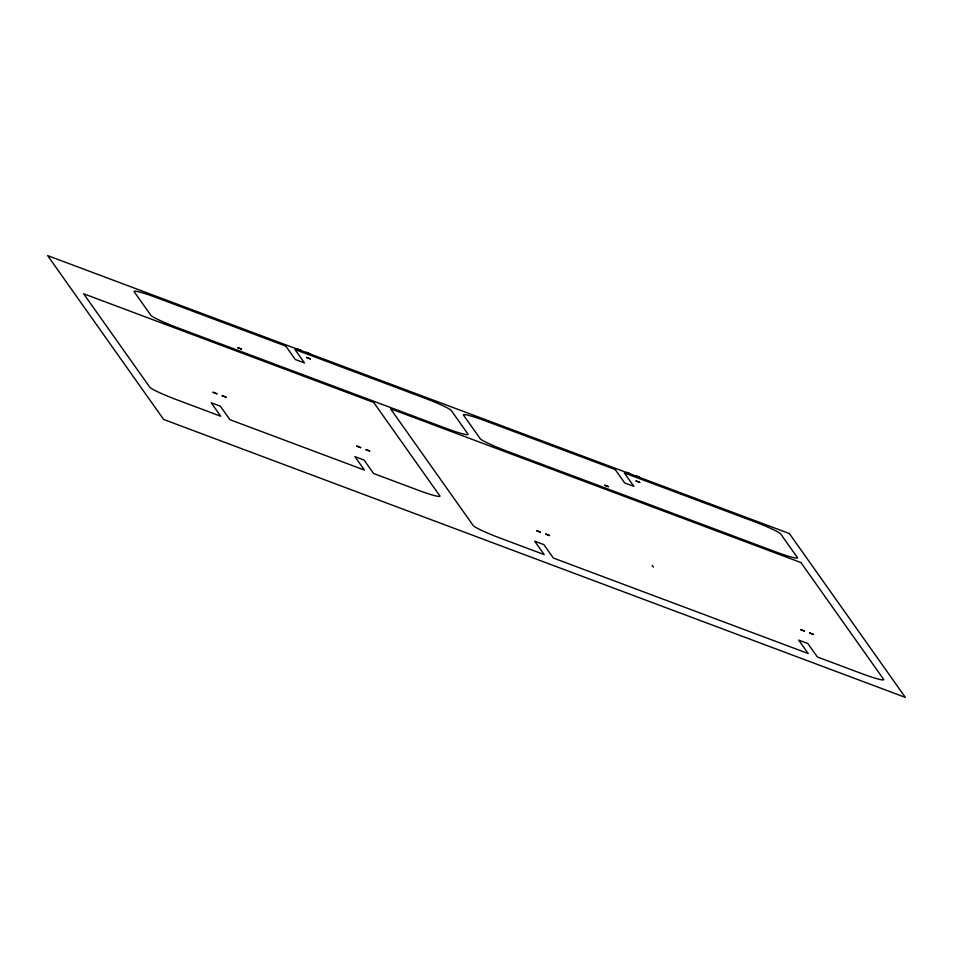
<?xml version="1.0" encoding="UTF-8"?>
<svg xmlns="http://www.w3.org/2000/svg" width="953" height="953" viewBox="0 0 953 953"><rect width="100%" height="100%" fill="white"/><g stroke="black" fill="none" stroke-linecap="round" stroke-linejoin="round"><path stroke-width="1.43" d="M297.169 348.965L301.041 350.478L297.133 349.012M306.509 357.399L310.38 358.912M310.321 358.959L306.497 357.47M213.079 392.255L216.95 393.768M216.903 393.815L213.067 392.326M222.252 395.686L226.123 397.198M226.075 397.246L222.228 395.733M365.952 449.542L369.835 451.055L365.928 449.59M626.55 472.402L630.421 473.903L626.514 472.45M639.701 482.385L635.854 480.884L639.761 482.337M604.726 485.196L608.61 486.697L604.75 485.291M652.209 565.439L653.401 567.118M237.69 347.642L241.538 349.143L237.726 347.642M306.366 352.407L310.213 353.92L306.366 352.407M356.815 446.099L360.663 447.612L356.815 446.099M635.746 475.833L639.594 477.346L635.746 475.833M536.587 530.642L540.434 532.143L536.587 530.642M545.759 534.073L549.607 535.586L545.795 534.073M800.58 629.564L804.427 631.077L800.58 629.564M809.752 633.006L813.6 634.507L809.788 633.006M789.37 533.549L47.65 255.607L163.63 419.451L905.35 697.393L789.37 533.549M285.793 346.082L156.197 297.515A26.279 2.287 21.2 0 0 134.17 291.725L150.812 315.229A26.279 2.287 21.2 0 0 177.58 327.737L445.968 428.302A26.279 2.287 21.2 0 0 467.983 434.091L451.353 410.588A26.279 2.287 21.2 0 0 424.573 398.092L294.965 349.525L304.483 362.95L295.299 359.507L285.793 346.082M615.173 469.507L485.577 420.94A26.279 2.287 21.2 0 0 463.551 415.163L480.193 438.654A26.279 2.287 21.2 0 0 506.96 451.162L775.349 551.727A26.279 2.287 21.2 0 0 797.363 557.517L780.733 534.014A26.279 2.287 21.2 0 0 753.954 521.517L624.346 472.95L633.852 486.375L624.68 482.945L615.173 469.507M373.719 402.464L83.614 293.75L149.74 387.156A26.279 2.287 21.2 0 0 176.508 399.652L220.727 416.223L211.221 402.797L220.393 406.228L229.899 419.665L364.427 470.079L354.921 456.642L364.094 460.085L373.6 473.51L417.819 490.08A26.279 2.287 21.2 0 0 439.833 495.87L373.719 402.464M800.937 562.556L390.551 408.766L473.212 525.544A26.279 2.287 21.2 0 0 499.991 538.04L544.199 554.61L534.693 541.185L543.865 544.616L553.371 558.041L808.192 653.532L798.685 640.106L807.858 643.549L817.364 656.974L861.572 673.545A26.279 2.287 21.2 0 0 883.598 679.322L800.937 562.556"/></g></svg>
